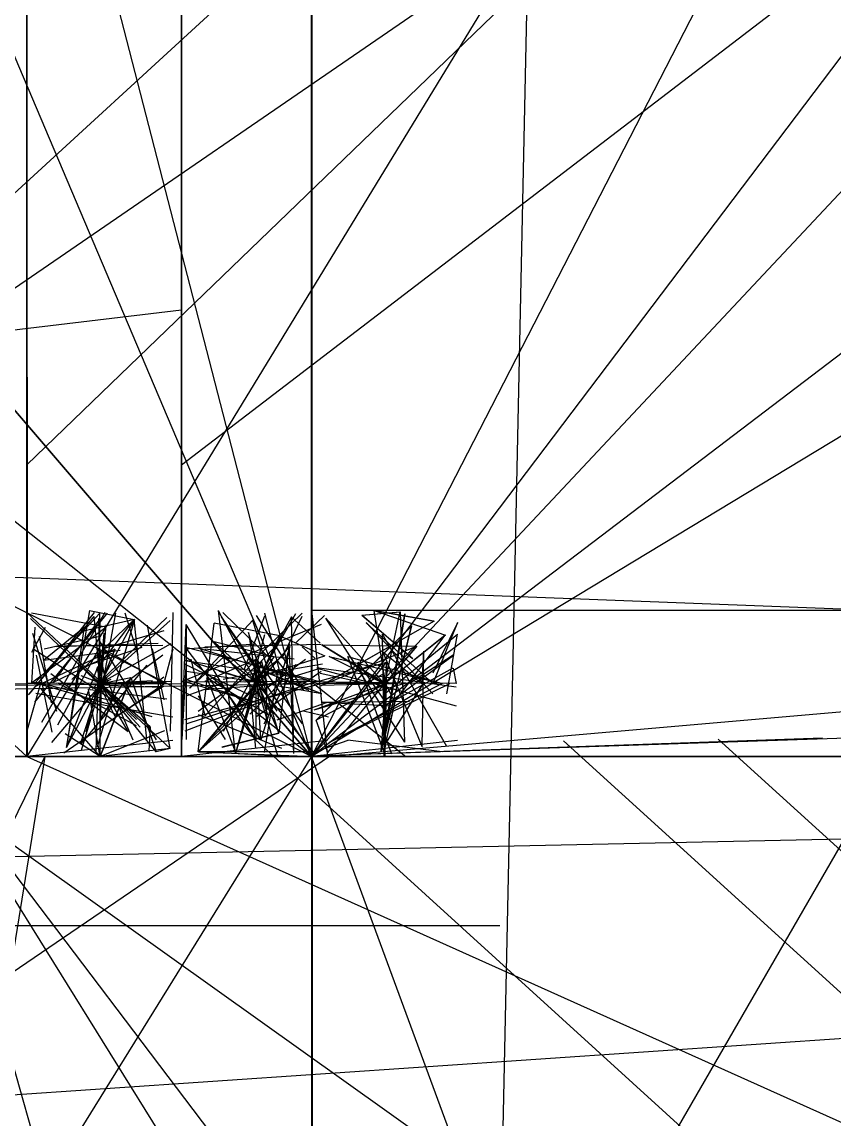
# Model space of a CAD drawing. Header units: metres. Extents: x -200 to 165, y -952106 to 134145.
# Drawn here: x 2.21 to 18.9, y -3.98 to 18.58 of the extents above; entities that cross this region are included whole.
import ezdxf

# ---------------------------------------------------------------- set-up
doc = ezdxf.new("R2010")
doc.units = ezdxf.units.M

msp = doc.modelspace()

# ---------------------------------------------------------------- linework, layer by layer
at = {"layer": 'MCD_Layer_0'}
for p, q in [((8.164501, 3.473198), (-39.835499, 189.889214)), ((8.164501, 3.473198), (-64.585499, 175.082573)), ((2.313, 3.473198), (2.313, 171.473198)), ((8.170361, 3.473198), (8.164501, 147.473198)), ((2.313, 9.473198), (130.27589, 132.965385)), ((8.164501, 3.473198), (104.164501, 130.363823)), ((8.164501, 3.473198), (126.687939, 129.971245)), ((8.164501, 3.473198), (8.164501, 127.984917)), ((-4.023, 9.473198), (123.93989, 126.965385)), ((8.164501, 3.473198), (8.164501, 121.996635)), ((5.4915, 9.473198), (133.454391, 107.465385)), ((130.109672, 101.014214), (-7.5915, 6.473198)), ((8.164501, 3.473198), (-182.300343, 99.484917)), ((-74.171436, 99.537651), (8.164501, 3.473198)), ((8.164501, 3.473198), (-74.171436, 99.537651)), ((134.498486, 99.660698), (8.164501, 3.473198)), ((8.164501, 99.520073), (8.164501, 3.473198)), ((8.164501, 99.520073), (8.170361, 3.473198)), ((8.164501, 3.473198), (8.164501, 99.520073)), ((-7.5915, -44.526802), (75.347953, 99.26812)), ((57.383251, 99.279839), (8.164501, 3.473198)), ((-102.136219, 99.221245), (2.313, 3.473198)), ((60.678234, 99.197807), (2.313, 3.473198)), ((8.164501, -188.526802), (14.305126, 98.945854)), ((165.377392, 98.641167), (8.164501, 3.473198)), ((5.4915, 3.473198), (5.4915, 95.723198)), ((2.313, 3.473198), (2.313, 87.484917)), ((2.313, 87.484917), (2.313, 3.473198)), ((5.4915, 3.473198), (5.4915, 87.484917)), ((5.4915, 87.484917), (5.4915, 3.473198)), ((8.164501, 3.473198), (8.164501, 87.484917)), ((8.164501, 3.473198), (-67.772999, 63.584526)), ((2.324718, 3.473198), (2.313, 51.473198)), ((2.313, 3.473198), (2.313, 51.473198)), ((134.662548, 14.436089), (8.545361, 3.473198)), ((-141.687, 12.684135), (98.061047, 3.473198)), ((-61.949906, 4.592339), (5.4915, 12.660698)), ((2.313, 3.473198), (2.313, 6.473198)), ((2.313, 6.473198), (2.313, 3.473198)), ((2.313, 6.435173), (3.860795, 4.979115)), ((2.351025, 4.743533), (3.695576, 6.349949)), ((3.701447, 6.434118), (2.374601, 4.777201)), ((3.937763, 6.135742), (2.407673, 6.42343)), ((2.478311, 4.591616), (3.972302, 6.423339)), ((3.816027, 6.420541), (2.478311, 4.98494)), ((2.621192, 4.1832), (3.924553, 6.440172)), ((3.126115, 3.662544), (3.607554, 6.473198)), ((3.604664, 6.473198), (4.523415, 6.289861)), ((5.18975, 6.329491), (3.661495, 4.867516)), ((3.689705, 6.349949), (3.818917, 4.976225)), ((3.816027, 4.635696), (4.14064, 6.423293)), ((3.816027, 4.99971), (3.816027, 6.420541)), ((4.603594, 5.560318), (4.33306, 6.423339)), ((5.316027, 6.437145), (5.263232, 3.997432)), ((5.4915, 3.473198), (5.4915, 6.473198)), ((5.4915, 6.473198), (5.4915, 3.473198)), ((6.247966, 6.473198), (7.026274, 5.005025)), ((6.604264, 3.545973), (6.253906, 6.473198)), ((6.304932, 6.347526), (8.205592, 3.473198)), ((6.307832, 6.347526), (7.247732, 5.011152)), ((6.343752, 6.433349), (7.361525, 5.440272)), ((7.201102, 6.360902), (6.779934, 5.271336)), ((7.023327, 5.495928), (7.973517, 6.420768)), ((7.834421, 6.410385), (7.026274, 5.005025)), ((7.750608, 6.344486), (7.026274, 5.005025)), ((7.029454, 6.372875), (7.998024, 4.834313)), ((7.201102, 6.420768), (7.560627, 5.007972)), ((7.560627, 5.498875), (7.973517, 6.360902)), ((7.744622, 6.344486), (8.343331, 5.808075)), ((7.801588, 3.536806), (7.750608, 6.344486)), ((7.850884, 5.816119), (8.428687, 6.372922)), ((145.865673, 6.514214), (8.164501, 6.473198)), ((8.164501, 3.473198), (8.164501, 6.473198)), ((8.164501, 6.473198), (8.492626, 3.473198)), ((8.450281, 6.319302), (10.077146, 3.766208)), ((8.456176, 6.319302), (9.664547, 4.970343)), ((9.201893, 6.382666), (9.982746, 6.446075)), ((9.201893, 6.382666), (10.247988, 5.489407)), ((9.204748, 6.382666), (9.98864, 6.446075)), ((9.204794, 6.382666), (10.242094, 5.489407)), ((9.685223, 4.970343), (9.449452, 6.473198)), ((9.449452, 6.473198), (10.919981, 5.969238)), ((10.678316, 6.255939), (9.452353, 6.473198)), ((9.452353, 6.473198), (10.68421, 6.255939)), ((10.0771, 6.406841), (9.593816, 3.585097)), ((9.982792, 6.446075), (9.664547, 4.970343)), ((10.082994, 6.406841), (9.664547, 3.838643)), ((9.988686, 6.446075), (10.077146, 3.766208)), ((4.567541, 4.237326), (2.386298, 6.313896)), ((2.478311, 6.135696), (2.407673, 4.979115)), ((3.937763, 6.12987), (2.407673, 4.979115)), ((2.688757, 6.129824), (2.407673, 5.613205)), ((3.498982, 6.136521), (2.656373, 5.445142)), ((3.816027, 6.303117), (2.842646, 4.979069)), ((3.240649, 5.05645), (4.523461, 6.289861)), ((4.529286, 6.289861), (3.478387, 6.052352)), ((3.816027, 6.22092), (3.734243, 3.587411)), ((4.529332, 6.289861), (3.760205, 3.663737)), ((3.760205, 5.287307), (4.523461, 6.289861)), ((3.789515, 6.310868), (3.818917, 4.976225)), ((3.816027, 4.99971), (3.816027, 6.267889)), ((4.529286, 6.289861), (3.818917, 4.976225)), ((3.839512, 4.976225), (3.945193, 6.182252)), ((5.260342, 6.268807), (4.40012, 5.493258)), ((4.781794, 3.83391), (4.523415, 6.289861)), ((5.26314, 3.638509), (4.793536, 6.17262)), ((8.365828, 6.18729), (5.4915, 5.007972)), ((5.4915, 3.82262), (5.585742, 6.18729)), ((7.023327, 3.819674), (5.585742, 6.18729)), ((5.585742, 6.181303), (5.587286, 3.82262)), ((5.661324, 4.882393), (6.960234, 6.280083)), ((5.837976, 3.56744), (6.164153, 6.215726)), ((7.517177, 5.955215), (6.164153, 6.215726)), ((6.954388, 6.280083), (7.289685, 5.1828)), ((8.25881, 4.218869), (10.218563, 6.159374)), ((8.261711, 4.218869), (10.224457, 6.159374)), ((8.367761, 4.934102), (10.67827, 6.255939)), ((10.684164, 6.255939), (8.367808, 4.934102)), ((9.290445, 6.228678), (10.660541, 4.76105)), ((9.290445, 6.222783), (10.660541, 4.973244)), ((9.661646, 3.838643), (10.224457, 6.159374)), ((9.664547, 3.838643), (10.218563, 6.159374)), ((11.164501, 6.228678), (10.660541, 4.973244)), ((11.164501, 6.222783), (10.660541, 5.185438)), ((2.432625, 6.0124), (2.926219, 4.409471)), ((2.822785, 4.579782), (2.572984, 5.941992)), ((3.816027, 5.939102), (2.673712, 5.683613)), ((3.475497, 6.052352), (3.13194, 3.662544)), ((3.816027, 4.99971), (3.816027, 5.974329)), ((3.816027, 4.99971), (3.816027, 5.950845)), ((3.835842, 5.213963), (3.906205, 6.0124)), ((5.129662, 6.059416), (3.879739, 5.68953)), ((6.870575, 6.022611), (7.026274, 5.005025)), ((7.490284, 3.953671), (6.870575, 6.022611)), ((7.201102, 5.977758), (6.939327, 5.007925)), ((7.047274, 5.005025), (7.51423, 5.955215)), ((7.059247, 5.005025), (7.51423, 5.955215)), ((7.517177, 5.955215), (8.43907, 5.542325)), ((10.947242, 3.676504), (9.625406, 5.992861)), ((9.661646, 3.673603), (9.625406, 5.986967)), ((9.661646, 4.758149), (11.164501, 5.992907)), ((10.914087, 5.969238), (9.664547, 4.970343)), ((10.919981, 5.969238), (9.664547, 4.970343)), ((9.87384, 4.599142), (10.914087, 5.969238)), ((10.947242, 4.76105), (11.164501, 5.987013)), ((4.143346, 4.591616), (2.435607, 5.689484)), ((2.502346, 4.920403), (4.127109, 5.68953)), ((4.229809, 5.655587), (2.656373, 5.445142)), ((5.012422, 5.801037), (2.92021, 5.730583)), ((3.816027, 5.727739), (2.944062, 4.116461)), ((3.076256, 5.748747), (5.110581, 5.763792)), ((4.676112, 5.718107), (3.437243, 5.303545)), ((3.816027, 5.833421), (4.557908, 4.597441)), ((3.816027, 4.917513), (4.127109, 5.68953)), ((3.816027, 4.917513), (4.127109, 5.683659)), ((5.27392, 5.789341), (3.825935, 4.984986)), ((3.896252, 5.683659), (5.129662, 4.979115)), ((4.892154, 5.689484), (5.129662, 4.638585)), ((5.313, 5.683613), (5.129662, 4.979115)), ((7.023327, 5.783286), (5.555108, 5.684414)), ((5.555108, 5.732306), (8.362787, 5.007972)), ((7.023327, 3.819674), (5.585742, 5.702373)), ((7.753742, 5.103758), (5.834047, 5.702327)), ((5.840876, 3.56744), (7.720675, 5.73544)), ((5.971973, 5.732306), (8.362787, 5.786233)), ((7.807996, 5.474882), (5.971973, 5.684414)), ((7.047274, 5.005025), (6.161253, 5.832582)), ((7.391411, 5.526095), (6.164153, 5.832582)), ((7.46919, 5.783567), (7.026227, 5.005025)), ((7.720629, 5.73544), (7.12206, 3.815745)), ((7.131086, 5.434145), (7.475083, 5.783567)), ((7.702715, 5.789694), (7.493184, 3.953671)), ((7.804535, 3.536806), (7.702715, 5.789694)), ((8.234028, 5.498875), (7.973517, 5.72632)), ((8.364906, 4.934102), (10.324614, 5.742907)), ((9.685223, 4.970343), (8.376695, 5.773069)), ((9.664501, 4.970343), (8.376695, 5.773069)), ((8.376695, 5.773069), (10.330554, 5.742907)), ((8.37955, 5.773069), (9.670395, 4.970343)), ((10.32466, 5.742907), (9.664501, 4.970343)), ((10.330508, 5.742907), (9.664501, 4.970343)), ((2.503539, 5.560318), (2.830032, 3.975002)), ((4.021611, 5.560318), (2.830032, 4.984849)), ((3.816027, 4.99971), (3.816027, 5.610315)), ((3.816027, 5.610315), (3.937763, 4.979115)), ((4.40012, 5.493258), (3.818825, 4.976225)), ((5.108609, 5.560318), (4.33306, 4.979023)), ((5.585742, 5.456922), (5.503005, 3.822527)), ((5.564275, 5.450888), (7.801869, 5.115684)), ((5.577464, 5.462628), (7.026274, 5.005025)), ((5.658377, 4.882393), (6.361571, 5.526984)), ((5.68382, 5.474928), (5.971973, 4.30749)), ((7.023327, 5.471982), (5.971973, 5.013912)), ((7.023327, 5.471982), (5.971973, 4.301503)), ((6.355678, 5.526984), (7.026274, 5.005025)), ((7.133986, 5.434145), (6.421438, 4.792266)), ((7.023327, 5.495928), (7.973517, 4.145851)), ((7.023327, 5.028972), (7.023327, 5.471982)), ((7.391364, 5.526095), (7.026227, 5.005025)), ((7.029454, 5.115684), (7.452447, 5.450795)), ((7.047274, 5.005025), (7.131086, 5.434145)), ((7.133986, 5.434145), (7.241605, 5.011152)), ((7.201102, 4.852273), (8.040913, 5.474928)), ((7.286739, 5.1828), (8.43907, 5.542325)), ((7.452447, 5.456781), (7.801869, 5.007925)), ((8.164777, 3.476007), (9.703873, 5.415268)), ((8.529946, 5.533154), (10.850677, 4.973244)), ((9.661646, 4.970343), (8.529946, 5.527259)), ((9.661646, 3.567506), (8.910173, 5.533154)), ((8.910173, 5.527259), (10.850677, 4.973244)), ((9.118406, 5.415222), (9.673711, 4.607753)), ((9.625406, 5.639205), (10.43421, 3.688247)), ((9.625406, 5.63331), (10.43421, 4.973198)), ((9.661646, 4.51059), (11.073969, 5.55079)), ((9.661646, 3.473198), (9.703873, 5.415268)), ((11.073969, 5.556685), (10.18071, 4.973198)), ((10.464372, 5.639251), (10.43421, 4.973198)), ((10.464372, 5.633356), (10.43421, 3.676458)), ((3.760205, 5.287307), (3.131986, 3.662544)), ((4.778904, 5.353771), (3.425455, 3.733182)), ((3.478341, 5.300838), (5.263095, 3.638509)), ((3.865841, 5.298774), (3.525357, 3.982983)), ((3.839512, 4.976225), (3.757315, 5.287307)), ((3.816027, 5.387209), (4.495389, 3.816571)), ((5.564275, 5.373062), (7.544397, 4.433209)), ((5.585742, 5.22943), (7.029454, 5.007925)), ((6.263166, 5.229337), (7.029454, 5.007925)), ((7.352217, 5.247437), (6.34899, 5.055771)), ((7.023327, 5.24449), (6.34899, 3.990152)), ((6.60721, 3.545973), (7.08006, 5.333915)), ((7.023327, 5.028972), (7.023327, 5.340276)), ((7.023327, 5.028972), (7.023327, 5.268437)), ((7.023327, 4.28663), (8.365828, 5.22943)), ((7.023327, 5.112784), (7.452447, 5.223303)), ((7.074073, 5.333915), (8.127813, 5.03566)), ((7.188801, 4.145851), (7.850884, 5.373109)), ((8.114483, 4.834266), (7.188801, 5.223443)), ((8.298385, 5.271383), (7.201102, 4.936086)), ((7.201102, 3.559162), (7.48093, 5.271383)), ((8.391177, 5.370677), (7.289685, 5.1828)), ((9.703873, 5.409374), (8.164777, 4.973152)), ((11.137378, 4.902513), (8.2764, 5.297383)), ((8.2764, 5.291489), (11.137378, 4.513491)), ((9.818535, 3.523207), (9.118406, 5.409328)), ((9.661646, 4.51059), (11.073969, 5.297337)), ((9.703873, 5.409374), (9.673711, 3.476053)), ((11.073969, 5.291443), (11.137378, 4.973244)), ((-160.507313, 3.842339), (2.313, 4.973198)), ((-130.252641, 3.842339), (5.4915, 4.973198)), ((-57.021046, 3.842339), (8.164501, 4.973198)), ((2.313, 4.979115), (3.816027, 4.987968)), ((2.313, 3.981011), (2.602753, 4.98494)), ((2.313, 4.979115), (2.688757, 4.979069)), ((2.313, 4.973198), (2.313, 3.473198)), ((5.069345, 4.894441), (2.427213, 4.996041)), ((2.478311, 4.979115), (3.816027, 4.987968)), ((2.502346, 4.979115), (3.816027, 4.987968)), ((4.892154, 4.292139), (2.502346, 4.979115)), ((4.193573, 4.585653), (2.572984, 4.979115)), ((2.806181, 5.181809), (4.40012, 3.990231)), ((3.851254, 4.976225), (2.817923, 3.762951)), ((2.837234, 4.949713), (5.15067, 4.979115)), ((2.926219, 4.984849), (3.816027, 4.987968)), ((4.567541, 4.10426), (2.956263, 4.979069)), ((3.077127, 3.546496), (5.153698, 4.979115)), ((3.126069, 3.662544), (3.818917, 4.976225)), ((3.419583, 3.733182), (3.818917, 4.976225)), ((3.839512, 4.976225), (3.428528, 5.1325)), ((3.839512, 4.976225), (3.428528, 3.595805)), ((3.816027, 5.152361), (3.821898, 4.976225)), ((3.816027, 4.987968), (3.816027, 5.152361)), ((3.816027, 5.011452), (3.821898, 4.976225)), ((3.816027, 4.987968), (3.816027, 5.011452)), ((3.992163, 4.982096), (3.816027, 5.011452)), ((3.816027, 4.99971), (3.816027, 4.917513)), ((3.851254, 4.982096), (3.816027, 4.99971)), ((3.816027, 4.99971), (3.816027, 4.764862)), ((3.816027, 4.99971), (3.816027, 4.682665)), ((3.816027, 4.99971), (3.816027, 4.635696)), ((3.816027, 4.99971), (3.816027, 4.976225)), ((3.816027, 4.99971), (3.816027, 3.53191)), ((5.129662, 4.979115), (3.816027, 4.987968)), ((4.138576, 4.979115), (3.816027, 4.987968)), ((4.588549, 4.979115), (3.816027, 4.987968)), ((4.284943, 4.979023), (3.816027, 4.236454)), ((3.839512, 4.976225), (3.816027, 3.848955)), ((3.839512, 4.976225), (3.816027, 4.976225)), ((3.818825, 4.976225), (3.827769, 4.976225)), ((4.640839, 4.080409), (3.818871, 4.976225)), ((4.453006, 5.097961), (3.818917, 3.473198)), ((3.818917, 4.976225), (3.827769, 4.976225)), ((4.975543, 3.567871), (3.818917, 4.976225)), ((4.969626, 3.567871), (3.818917, 4.976225)), ((3.824788, 3.473198), (3.818917, 4.976225)), ((3.821898, 4.976225), (3.839512, 4.976225)), ((3.821898, 4.976225), (3.851254, 4.976225)), ((4.40012, 3.990231), (3.82465, 4.976225)), ((4.852202, 4.086417), (3.82465, 4.976225)), ((3.824788, 3.473198), (4.453006, 5.097961)), ((3.827769, 4.976225), (3.851254, 4.982096)), ((3.839512, 4.976225), (4.450117, 5.097961)), ((3.839512, 4.976225), (4.050875, 5.066403)), ((3.839512, 4.976225), (4.896328, 5.039937)), ((3.839512, 4.976225), (4.626253, 4.986133)), ((3.851254, 4.976225), (5.272085, 5.020993)), ((4.976323, 3.816571), (4.284943, 4.979023)), ((4.450117, 5.097961), (4.969672, 3.567871)), ((5.129662, 5.108281), (5.022054, 5.026039)), ((5.4915, 4.973198), (5.4915, 3.473198)), ((5.503005, 5.007878), (7.023327, 5.016999)), ((7.023327, 4.585962), (5.564275, 5.061758)), ((5.564275, 4.235604), (8.4915, 5.007972)), ((7.023327, 4.585962), (5.564275, 5.007878)), ((5.585742, 4.145851), (8.234028, 5.007972)), ((5.585742, 4.720567), (6.393703, 5.007925)), ((5.587286, 5.007972), (7.023327, 5.016999)), ((5.68382, 5.007972), (7.023327, 5.016999)), ((6.810568, 5.103711), (5.834047, 4.397243)), ((5.837976, 3.56744), (7.247732, 5.011152)), ((7.047274, 5.005025), (5.837976, 3.56744)), ((5.971973, 4.852273), (8.040913, 5.007972)), ((7.265739, 4.330688), (6.008454, 5.091738)), ((6.014441, 5.091738), (6.60721, 3.545973)), ((7.047274, 5.005025), (6.604264, 3.545973)), ((7.02618, 5.005025), (6.604264, 3.545973)), ((6.738822, 4.375401), (7.026227, 5.005025)), ((6.779934, 5.007925), (7.023327, 5.016999)), ((6.810568, 5.007925), (7.023327, 5.016999)), ((6.900695, 4.343269), (7.545286, 5.007972)), ((7.023327, 5.184624), (7.029314, 5.005025)), ((7.023327, 5.016999), (7.023327, 5.184624)), ((7.023327, 5.112784), (7.452447, 4.403136)), ((7.023327, 5.028972), (7.023327, 5.100811)), ((7.023327, 5.040945), (7.029314, 5.005025)), ((7.023327, 5.016999), (7.023327, 5.040945)), ((7.202926, 5.011012), (7.023327, 5.040945)), ((7.023327, 5.040945), (7.023327, 4.142951)), ((7.023327, 5.040945), (7.023327, 4.585962)), ((7.023327, 5.028972), (7.023327, 4.585962)), ((7.059247, 5.011012), (7.023327, 5.028972)), ((7.023327, 5.028972), (7.023327, 3.819674)), ((7.023327, 5.005025), (7.023327, 5.016999)), ((7.753742, 5.007972), (7.023327, 5.016999)), ((8.298385, 5.007972), (7.023327, 5.016999)), ((7.807996, 5.007925), (7.023327, 5.016999)), ((7.544397, 5.007925), (7.023327, 5.016999)), ((8.362787, 5.007972), (7.023327, 5.016999)), ((7.352217, 5.007972), (7.023327, 5.016999)), ((7.11004, 5.007972), (7.023327, 5.016999)), ((7.032214, 5.005025), (7.023327, 5.005025)), ((7.475224, 3.484703), (7.02618, 5.005025)), ((7.026227, 5.005025), (7.0353, 5.005025)), ((8.379204, 4.761632), (7.026227, 5.005025)), ((7.026274, 5.005025), (7.0353, 5.005025)), ((8.199605, 3.568984), (7.026274, 5.005025)), ((7.029314, 5.005025), (7.047274, 5.005025)), ((7.029314, 5.005025), (7.059247, 5.005025)), ((7.0353, 5.005025), (7.059247, 5.011012)), ((7.0353, 5.005025), (7.202926, 5.011012)), ((7.047274, 5.005025), (7.286739, 5.1828)), ((7.047274, 5.005025), (7.119113, 3.815745)), ((7.047274, 5.005025), (7.490284, 3.953671)), ((7.059247, 5.005025), (7.262792, 4.330688)), ((7.238846, 4.244864), (7.247639, 5.011152)), ((7.286739, 5.1828), (7.99606, 4.921025)), ((8.379204, 4.761632), (7.289638, 5.1828)), ((8.127766, 5.03566), (7.744622, 5.054976)), ((9.685223, 4.970343), (8.164501, 5.01257)), ((8.164501, 5.01257), (10.100677, 3.473474)), ((8.16731, 5.01257), (10.106572, 3.473474)), ((10.100631, 4.982408), (8.167356, 5.01257)), ((9.685223, 4.970343), (8.211655, 4.427103)), ((10.106572, 4.982408), (8.21451, 4.427103)), ((8.246238, 4.973244), (9.661646, 4.982131)), ((9.685223, 4.970343), (8.25881, 4.218869)), ((8.341329, 5.185438), (9.290445, 4.979092)), ((8.341329, 4.973244), (9.661646, 4.982131)), ((9.685223, 4.970343), (8.364906, 4.934102)), ((8.497435, 3.554935), (9.664547, 4.970343)), ((8.529946, 3.764872), (11.010605, 4.973244)), ((10.850677, 4.973244), (8.529946, 3.758978)), ((9.661646, 5.182537), (9.290445, 4.973198)), ((9.697012, 4.970343), (9.590915, 3.585097)), ((9.661646, 4.99392), (9.661646, 5.182537)), ((9.661646, 5.147171), (9.66754, 4.970343)), ((9.661646, 5.005709), (9.66754, 4.970343)), ((9.661646, 4.982131), (9.661646, 5.005709)), ((9.661646, 5.005709), (9.661646, 3.520352)), ((9.838474, 4.976237), (9.661646, 5.005709)), ((9.661646, 4.99392), (9.661646, 3.685392)), ((9.697012, 4.976237), (9.661646, 4.99392)), ((9.661646, 4.99392), (9.661646, 4.758149)), ((9.661646, 4.99392), (9.661646, 3.673603)), ((9.661646, 4.99392), (9.661646, 4.970343)), ((9.661646, 4.99392), (9.661646, 3.567506)), ((9.661646, 4.99392), (9.661646, 4.899612)), ((9.661646, 4.99392), (9.661646, 3.473198)), ((9.661646, 4.970343), (9.661646, 4.982131)), ((10.947242, 4.973244), (9.661646, 4.982131)), ((9.673711, 4.973198), (9.661646, 4.982131)), ((11.137378, 4.973244), (9.661646, 4.982131)), ((11.010605, 4.973244), (9.661646, 4.982131)), ((9.661646, 3.685392), (10.464372, 4.979092)), ((9.661646, 3.685392), (10.464372, 4.973198)), ((9.661646, 4.970343), (9.673435, 4.970343)), ((9.697012, 4.970343), (9.661646, 3.838643)), ((9.664455, 4.970343), (9.673435, 4.970343)), ((10.106526, 4.982408), (9.664501, 4.970343)), ((10.100677, 4.982408), (9.664501, 4.970343)), ((9.664501, 4.970343), (9.673435, 4.970343)), ((9.664547, 4.970343), (9.673435, 4.970343)), ((9.66754, 4.970343), (9.685223, 4.970343)), ((9.673435, 4.970343), (9.697012, 4.976237)), ((9.673435, 4.970343), (9.838474, 4.976237)), ((9.685223, 4.970343), (9.87384, 4.599142)), ((5.313, 4.286267), (2.502346, 4.767752)), ((3.818917, 3.473198), (2.609449, 4.867379)), ((3.816027, 3.508425), (3.583335, 4.855774)), ((3.617003, 4.849903), (5.18975, 4.66207)), ((3.816027, 4.917513), (4.127109, 4.292185)), ((5.129662, 4.920403), (4.127109, 4.286313)), ((6.415545, 4.792266), (7.122013, 3.815745)), ((7.023327, 3.640075), (6.900695, 4.941932)), ((7.11004, 4.588908), (5.564275, 3.996139)), ((5.834047, 4.72052), (6.393703, 3.822574)), ((7.458573, 4.229664), (8.4915, 4.588908)), ((10.18071, 4.607753), (8.394101, 4.58413)), ((8.394101, 4.590024), (9.818535, 4.513445)), ((9.876741, 4.599142), (9.664501, 3.650026)), ((9.670395, 3.650026), (9.876741, 4.599142)), ((5.834047, 4.337376), (7.545286, 3.643022)), ((5.837976, 3.56744), (6.738869, 4.375401)), ((7.998024, 4.415249), (8.517551, 4.289577)), ((4.852202, 4.086417), (4.822754, 3.592824)), ((8.50333, 3.554935), (8.261711, 4.218869)), ((3.824742, 3.473198), (3.10263, 3.937298)), ((5.145808, 4.002844), (3.818871, 3.473198)), ((3.818871, 3.473198), (3.818917, 3.848955)), ((7.49323, 3.953671), (6.319805, 3.665518)), ((6.325792, 3.665518), (7.49323, 3.953671)), ((18.664501, 3.854057), (8.164501, 3.479057)), ((19.168407, 3.854057), (8.164501, 3.479057)), ((5.313, 3.801323), (2.313, 3.473198)), ((5.263232, 3.638509), (3.824742, 3.473198)), ((5.260342, 3.638509), (4.975497, 3.567871)), ((8.4915, 3.801323), (5.4915, 3.473198)), ((91.303172, -72.903755), (7.010203, 3.82476)), ((11.164501, 3.801323), (8.164501, 3.473198)), ((8.910173, 3.806132), (8.246238, 3.570407)), ((10.850677, 3.570407), (8.910173, 3.812026)), ((97.621593, -72.903755), (13.346203, 3.795464)), ((100.829391, -72.903755), (16.524703, 3.83062)), ((-189.687, -2.673286), (98.201672, 3.473198)), ((-87.835499, -9.587349), (104.287548, 3.473198)), ((8.533642, 3.473198), (-63.835499, -45.839302)), ((8.164501, 3.473198), (-35.335499, -66.774849)), ((2.68214, 3.473198), (-31.6245, -66.804146)), ((2.68214, 3.473198), (-10.062, -75.540474)), ((-7.5915, 3.473198), (88.080375, 3.473198)), ((-7.5915, 3.473198), (76.420218, 3.473198)), ((83.126392, 3.473198), (-0.885327, 3.473198)), ((39.052173, -24.751411), (-0.516186, 3.473198)), ((80.114673, -124.976021), (0.233814, 3.473198)), ((118.927173, -153.20063), (0.233814, 3.473198)), ((17.677173, -58.015083), (0.233814, 3.473198)), ((2.313, 3.484917), (2.313, 3.473198)), ((2.313, 3.479057), (2.313, 3.473198)), ((2.313, 3.473198), (2.313, 3.473198)), ((2.641125, 3.473198), (2.313, 3.473198)), ((2.318859, 3.473198), (2.313, 3.473198)), ((2.313, 3.473198), (86.324718, 3.473198)), ((2.313, 3.473198), (5.313, 3.473198)), ((2.313, 3.473198), (143.5005, -59.936958)), ((2.68214, 3.473198), (3.813, 3.473198)), ((5.4915, 3.484917), (5.4915, 3.473198)), ((5.4915, 3.479057), (5.4915, 3.473198)), ((5.4915, 3.473198), (5.4915, 3.473198)), ((7.469097, 3.484703), (5.840829, 3.56744)), ((8.205592, 3.568984), (5.840922, 3.56744)), ((5.840922, 3.56744), (8.205592, 3.473198)), ((8.164501, 3.484917), (8.164501, 3.473198)), ((8.164501, 3.479057), (8.164501, 3.473198)), ((8.164501, 3.473198), (104.211376, 3.479057)), ((8.164501, 3.479057), (8.164501, 3.479057)), ((104.211376, 3.479057), (8.164501, 3.473198)), ((8.164501, 3.473198), (8.164501, 3.479057)), ((104.070751, 3.479057), (8.164501, 3.473198)), ((8.164501, 3.473198), (8.164501, -33.464302)), ((8.164501, 3.473198), (8.164501, 3.473198)), ((8.164501, 3.473198), (8.17622, 3.473198)), ((8.164501, 3.473198), (8.170361, 3.473198)), ((8.17622, 3.473198), (8.164501, -188.526802)), ((8.170361, 3.473198), (8.164501, 3.473198)), ((8.164501, 3.473198), (92.17622, 3.473198)), ((8.533642, 3.473198), (8.164501, 3.473198)), ((9.289501, 3.473198), (8.164501, 3.473198)), ((8.539501, 3.473198), (8.164501, 3.473198)), ((8.164501, 3.473198), (104.211376, 3.473198)), ((43.490673, -92.433052), (8.164501, 3.473198)), ((104.228954, 3.473198), (8.164501, 3.473198)), ((104.211376, 3.473198), (8.164501, 3.473198)), ((8.170361, 3.473198), (8.164501, -188.526802)), ((103.385204, 3.473198), (8.164501, 3.473198)), ((104.070751, 3.473198), (8.164501, 3.473198)), ((8.492626, 3.473198), (8.170361, 3.473198)), ((8.545361, 3.473198), (8.170361, 3.473198)), ((8.170361, 3.473198), (8.170361, 3.473198)), ((8.211376, 3.473198), (92.17622, 3.473198)), ((8.533642, 3.473198), (9.664501, 3.473198)), ((9.664501, 3.473198), (11.164501, 3.473198))]:
    msp.add_line(p, q, dxfattribs=at)
at = {"layer": 'MCD_Layer_1'}
msp.add_line((-12.038676, 0), (12.038676, 0), dxfattribs=at)

doc.saveas('drawing.dxf')
